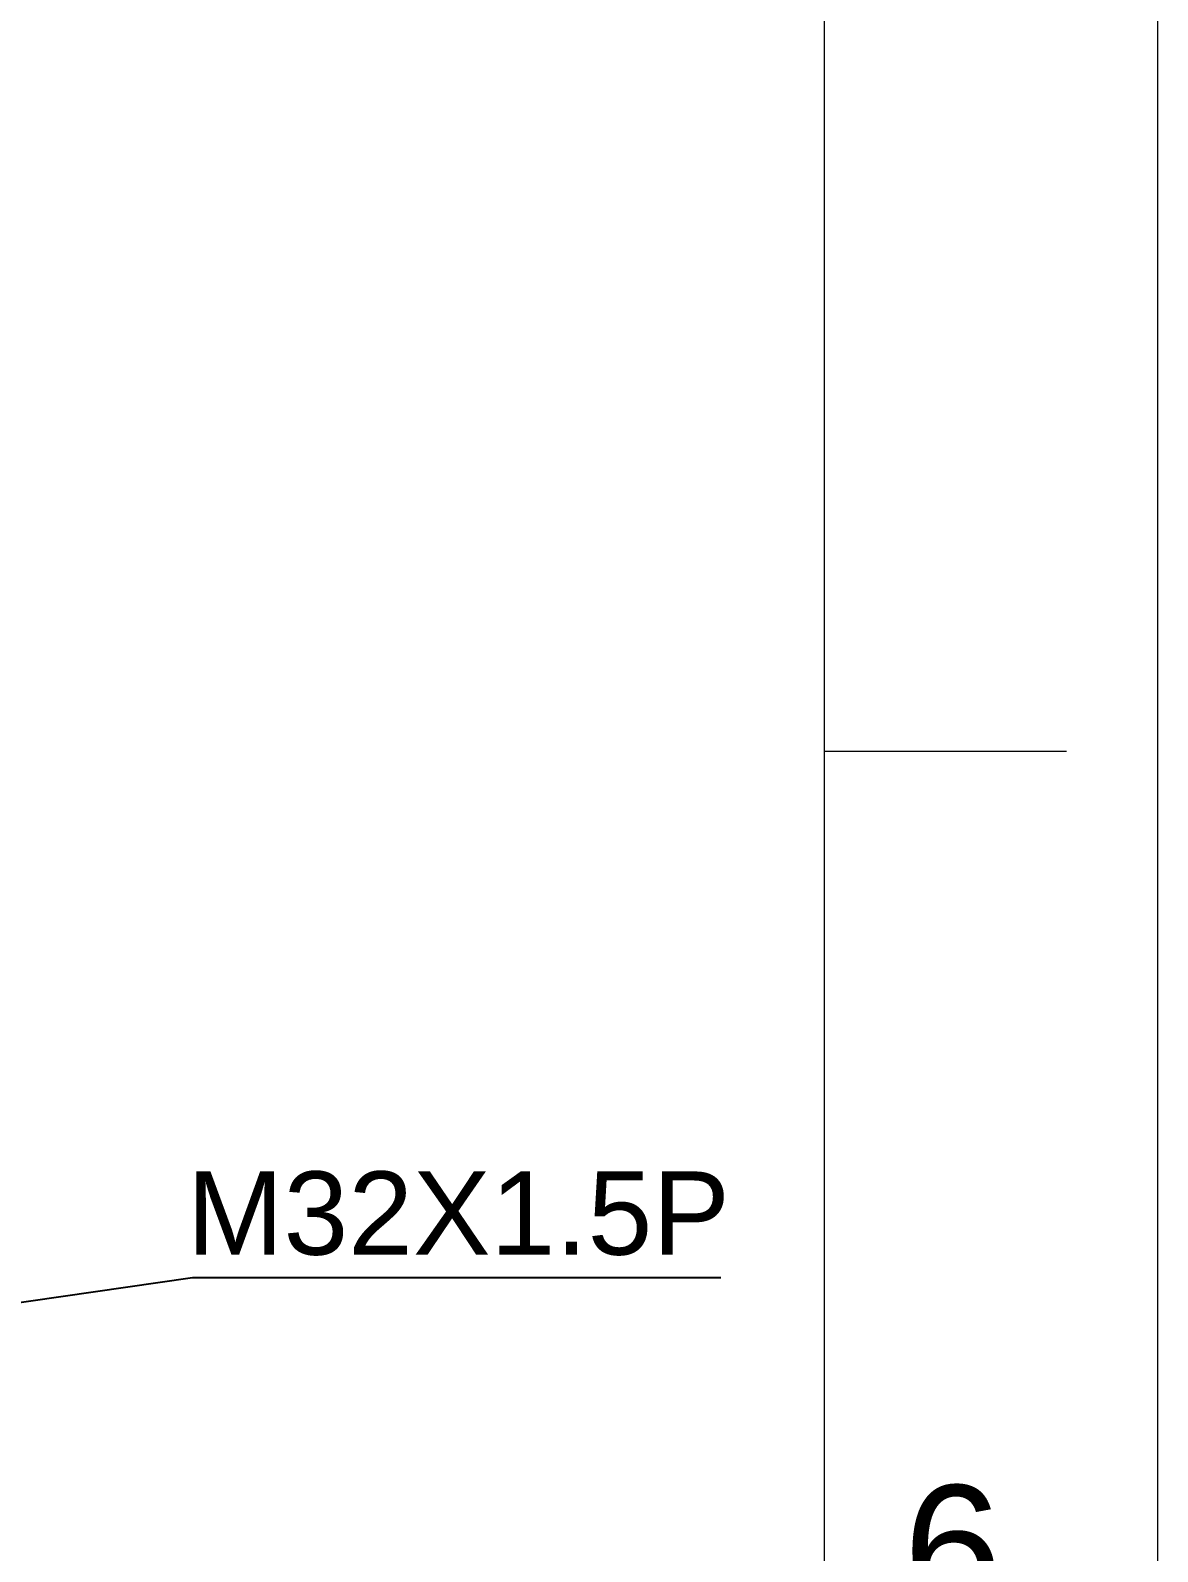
# Model space of a CAD drawing. Header units: millimetres. Extents: x 13381 to 13975, y 1032 to 1872.
# Drawn here: x 13907.2 to 13974.8, y 1304 to 1395.3 of the extents above; entities that cross this region are included whole.
import ezdxf

# ---------------------------------------------------------------- set-up
doc = ezdxf.new("R2010")
doc.units = ezdxf.units.MM
doc.layers.add('DIM_', color=5, linetype='Continuous', lineweight=9)
doc.layers.add('FORM', color=7, linetype='Continuous', lineweight=13)
doc.styles.get("Standard").update_dxf_attribs({"font": 'arial.ttf'})
doc.dimstyles.new('사본(2) STANDARD', dxfattribs={"dimscale": 0, "dimtxt": 4, "dimasz": 4, "dimexe": 1.25, "dimexo": 0.625, "dimgap": 1.5, "dimtad": 3, "dimtih": 1, "dimtoh": 1, "dimdec": 1, "dimzin": 9, "dimdsep": 46, "dimtxsty": 'Standard', "dimcen": 2.5, "dimclrd": 5, "dimclre": 5, "dimclrt": 5, "dimadec": 0, "dimazin": 0, "dimtfac": 1, "dimtdec": 1, "dimtmove": 0, "dimatfit": 3, "dimfxl": 1.25, "dimtfill": 1, "dimtolj": 1, "dimtzin": 0, "dimarcsym": 0})

msp = doc.modelspace()

# ---------------------------------------------------------------- linework, layer by layer
at = {"layer": 'FORM', "color": 7, "linetype": 'Continuous'}
for p, q in [((13974.848, 1872.034), (13974.848, 1032.034)), ((13954.847, 1052.034), (13954.847, 1852.034)), ((13954.848, 1352.034), (13969.384, 1352.034))]:
    msp.add_line(p, q, dxfattribs=at)

# ---------------------------------------------------------------- texts
at = {"layer": 'DIM_', "insert": (13932.871, 1324.268), "char_height": 5, "attachment_point": 5}
msp.add_mtext('M32X1.5P', dxfattribs=at)
at = {"layer": 'FORM', "insert": (13962.553, 1304.093), "char_height": 7.624, "attachment_point": 5}
msp.add_mtext_dynamic_manual_height_columns('6', width=50, gutter_width=12.5, heights=[0], dxfattribs=at)

# ---------------------------------------------------------------- leaders
at = {"layer": 'DIM_'}
msp.add_leader([(13882.958, 1315.576), (13916.908, 1320.429), (13948.627, 1320.429)], dimstyle='사본(2) STANDARD', override={"dimscale": 1, "dimtad": 0}, dxfattribs=at)

doc.saveas('drawing.dxf')
